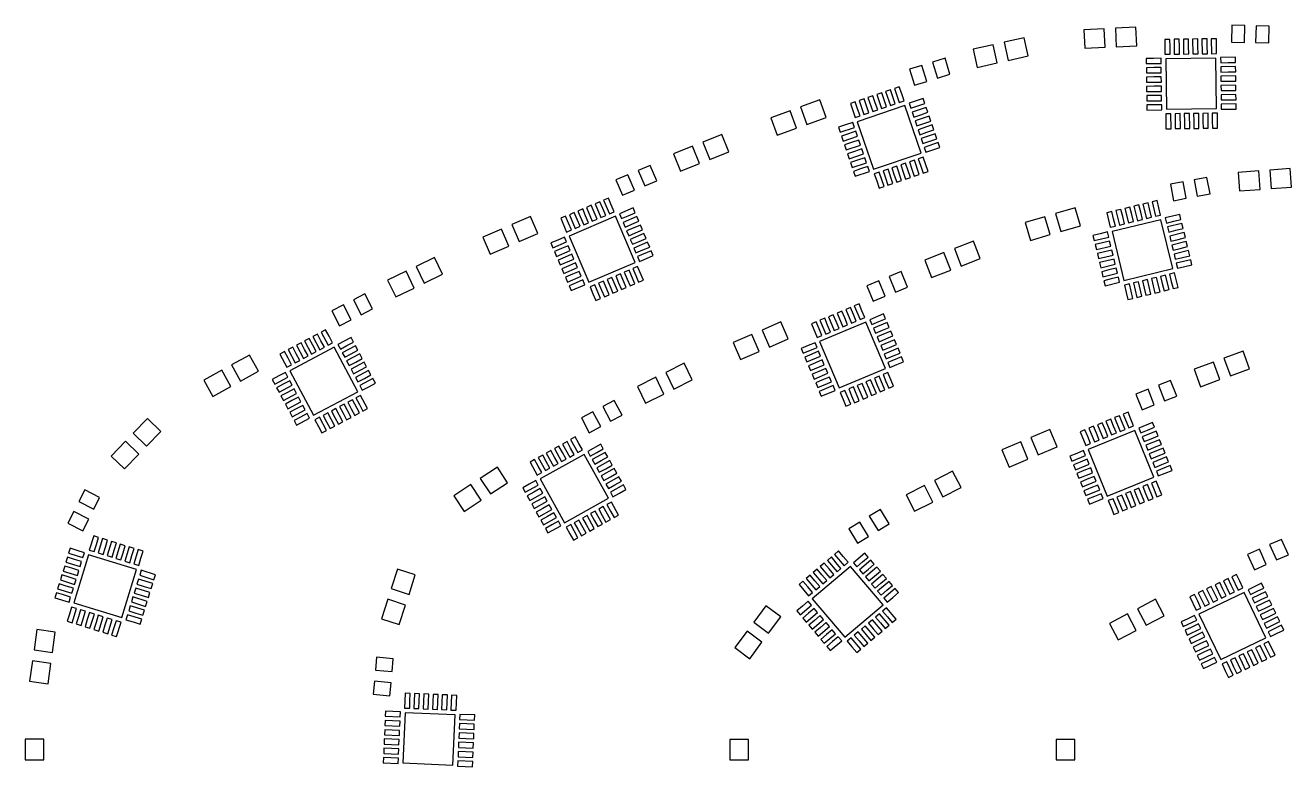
# Model space of a CAD drawing. Header units: millimetres. Extents: x -16 to 156, y 12 to 93.
# Drawn here: x -15.9 to 52.1, y 52.9 to 92.7 of the extents above; entities that cross this region are included whole.
import ezdxf

# ---------------------------------------------------------------- set-up
doc = ezdxf.new("R2010")
doc.units = ezdxf.units.MM
doc.header["$MEASUREMENT"] = 0
doc.layers.add('DXF_export_layers$bottom_solder_resist', color=18, linetype='Continuous', true_color=0x000000)

msp = doc.modelspace()

# ---------------------------------------------------------------- linework, layer by layer
at = {"layer": 'DXF_export_layers$bottom_solder_resist'}
for points in [[(42.095, 92.538), (40.996, 92.483), (41.046, 91.484), (42.145, 91.539)], [(43.793, 92.623), (42.694, 92.568), (42.744, 91.57), (43.843, 91.625)], [(49.654, 92.704), (48.954, 92.719), (48.936, 91.819), (49.636, 91.804)], [(50.954, 92.677), (50.254, 92.692), (50.235, 91.792), (50.935, 91.778)], [(37.783, 92.051), (36.71, 91.809), (36.929, 90.833), (38.002, 91.075)], [(45.634, 91.565), (45.628, 91.965), (45.348, 91.961), (45.359, 91.161), (45.639, 91.165)], [(46.133, 91.571), (46.128, 91.971), (45.848, 91.968), (45.859, 91.168), (46.139, 91.171)], [(46.633, 91.578), (46.628, 91.978), (46.348, 91.974), (46.359, 91.174), (46.639, 91.178)], [(47.133, 91.584), (47.128, 91.984), (46.848, 91.98), (46.859, 91.181), (47.138, 91.184)], [(47.633, 91.59), (47.628, 91.99), (47.348, 91.987), (47.358, 91.187), (47.638, 91.19)], [(48.133, 91.597), (48.128, 91.997), (47.848, 91.993), (47.858, 91.193), (48.138, 91.197)], [(36.124, 91.677), (35.051, 91.436), (35.271, 90.46), (36.344, 90.702)], [(32.293, 90.567), (31.624, 90.361), (31.889, 89.501), (32.558, 89.706)], [(33.536, 90.949), (32.867, 90.743), (33.131, 89.883), (33.8, 90.088)], [(44.751, 90.944), (44.351, 90.939), (44.355, 90.659), (45.155, 90.669), (45.151, 90.949)], [(44.758, 90.444), (44.358, 90.439), (44.361, 90.159), (45.161, 90.169), (45.158, 90.449)], [(48.102, 90.946), (45.402, 90.912), (45.436, 88.212), (48.136, 88.247)], [(48.755, 90.715), (49.155, 90.72), (49.151, 91), (48.351, 90.989), (48.355, 90.71)], [(48.761, 90.215), (49.161, 90.22), (49.157, 90.5), (48.357, 90.49), (48.361, 90.21)], [(44.764, 89.944), (44.364, 89.939), (44.368, 89.659), (45.168, 89.669), (45.164, 89.949)], [(48.767, 89.715), (49.167, 89.72), (49.164, 90), (48.364, 89.99), (48.367, 89.71)], [(30.258, 88.715), (30.129, 89.094), (29.864, 89.004), (30.122, 88.247), (30.387, 88.337)], [(30.731, 88.876), (30.603, 89.255), (30.338, 89.165), (30.595, 88.408), (30.86, 88.498)], [(31.205, 89.037), (31.076, 89.416), (30.811, 89.326), (31.069, 88.569), (31.334, 88.659)], [(44.77, 89.444), (44.37, 89.439), (44.374, 89.159), (45.174, 89.169), (45.17, 89.449)], [(48.774, 89.215), (49.174, 89.22), (49.17, 89.5), (48.37, 89.49), (48.374, 89.21)], [(26.799, 88.712), (25.765, 88.336), (26.107, 87.396), (27.141, 87.772)], [(28.838, 88.232), (28.709, 88.611), (28.444, 88.521), (28.702, 87.763), (28.967, 87.854)], [(31.376, 88.409), (28.82, 87.54), (29.69, 84.984), (32.246, 85.853)], [(29.311, 88.393), (29.183, 88.772), (28.917, 88.682), (29.175, 87.924), (29.44, 88.015)], [(29.785, 88.554), (29.656, 88.933), (29.391, 88.843), (29.648, 88.086), (29.914, 88.176)], [(32.069, 88.391), (32.448, 88.52), (32.357, 88.785), (31.6, 88.528), (31.69, 88.262)], [(44.777, 88.944), (44.377, 88.939), (44.38, 88.659), (45.18, 88.669), (45.177, 88.949)], [(44.783, 88.444), (44.383, 88.439), (44.387, 88.159), (45.187, 88.169), (45.183, 88.449)], [(48.78, 88.715), (49.18, 88.72), (49.176, 89), (48.377, 88.99), (48.38, 88.71)], [(48.786, 88.215), (49.186, 88.22), (49.183, 88.5), (48.383, 88.49), (48.386, 88.21)], [(25.201, 88.131), (24.168, 87.755), (24.509, 86.815), (25.543, 87.191)], [(32.23, 87.918), (32.609, 88.047), (32.518, 88.312), (31.761, 88.054), (31.851, 87.789)], [(32.391, 87.444), (32.77, 87.573), (32.679, 87.838), (31.922, 87.581), (32.012, 87.316)], [(45.404, 87.562), (45.41, 87.162), (45.689, 87.165), (45.679, 87.965), (45.399, 87.962)], [(45.904, 87.568), (45.909, 87.168), (46.189, 87.172), (46.179, 87.972), (45.899, 87.968)], [(46.404, 87.574), (46.409, 87.175), (46.689, 87.178), (46.679, 87.978), (46.399, 87.974)], [(46.904, 87.581), (46.909, 87.181), (47.189, 87.184), (47.179, 87.984), (46.899, 87.981)], [(47.404, 87.587), (47.409, 87.187), (47.689, 87.191), (47.679, 87.991), (47.399, 87.987)], [(47.904, 87.594), (47.909, 87.194), (48.189, 87.197), (48.179, 87.997), (47.899, 87.994)], [(28.192, 87.368), (27.813, 87.239), (27.903, 86.974), (28.661, 87.232), (28.571, 87.497)], [(28.353, 86.895), (27.974, 86.766), (28.064, 86.501), (28.822, 86.759), (28.732, 87.024)], [(32.552, 86.971), (32.931, 87.1), (32.84, 87.365), (32.083, 87.107), (32.173, 86.842)], [(21.536, 86.853), (20.514, 86.447), (20.884, 85.517), (21.906, 85.924)], [(28.514, 86.422), (28.135, 86.293), (28.225, 86.028), (28.983, 86.285), (28.893, 86.55)], [(32.713, 86.498), (33.092, 86.627), (33.001, 86.892), (32.244, 86.634), (32.334, 86.369)], [(32.874, 86.024), (33.253, 86.153), (33.162, 86.418), (32.405, 86.161), (32.495, 85.896)], [(19.957, 86.225), (18.935, 85.818), (19.305, 84.889), (20.327, 85.296)], [(28.675, 85.948), (28.296, 85.819), (28.386, 85.554), (29.144, 85.812), (29.054, 86.077)], [(17.689, 85.187), (17.043, 84.918), (17.389, 84.087), (18.035, 84.356)], [(28.836, 85.475), (28.457, 85.346), (28.547, 85.081), (29.305, 85.338), (29.215, 85.604)], [(28.997, 85.001), (28.618, 84.873), (28.708, 84.608), (29.466, 84.865), (29.376, 85.13)], [(30.334, 84.516), (30.463, 84.138), (30.728, 84.228), (30.471, 84.985), (30.206, 84.895)], [(30.808, 84.677), (30.937, 84.299), (31.202, 84.389), (30.944, 85.146), (30.679, 85.056)], [(31.281, 84.838), (31.41, 84.46), (31.675, 84.55), (31.417, 85.307), (31.152, 85.217)], [(31.754, 84.999), (31.883, 84.621), (32.148, 84.711), (31.891, 85.468), (31.626, 85.378)], [(32.228, 85.16), (32.357, 84.782), (32.622, 84.872), (32.364, 85.629), (32.099, 85.539)], [(52.092, 85.024), (50.995, 84.942), (51.069, 83.945), (52.166, 84.026)], [(16.489, 84.687), (15.843, 84.418), (16.189, 83.587), (16.835, 83.856)], [(29.861, 84.355), (29.99, 83.977), (30.255, 84.067), (29.997, 84.824), (29.732, 84.734)], [(46.34, 84.31), (45.652, 84.182), (45.816, 83.297), (46.504, 83.425)], [(47.618, 84.547), (46.93, 84.419), (47.094, 83.535), (47.782, 83.662)], [(50.397, 84.898), (49.3, 84.816), (49.374, 83.819), (50.471, 83.901)], [(14.674, 82.68), (14.517, 83.048), (14.26, 82.938), (14.573, 82.202), (14.831, 82.312)], [(15.134, 82.876), (14.977, 83.244), (14.72, 83.134), (15.033, 82.398), (15.291, 82.508)], [(15.594, 83.072), (15.437, 83.44), (15.18, 83.33), (15.493, 82.594), (15.751, 82.704)], [(43.571, 82.559), (43.477, 82.948), (43.205, 82.882), (43.394, 82.105), (43.666, 82.171)], [(44.057, 82.677), (43.963, 83.066), (43.691, 83), (43.88, 82.223), (44.152, 82.288)], [(44.543, 82.795), (44.449, 83.184), (44.177, 83.118), (44.365, 82.34), (44.638, 82.406)], [(45.029, 82.913), (44.935, 83.302), (44.663, 83.236), (44.851, 82.458), (45.124, 82.524)], [(11.25, 82.454), (10.242, 82.014), (10.642, 81.097), (11.65, 81.537)], [(13.294, 82.092), (13.137, 82.46), (12.88, 82.35), (13.193, 81.614), (13.451, 81.724)], [(15.812, 82.458), (13.328, 81.4), (14.387, 78.916), (16.871, 79.975)], [(13.754, 82.288), (13.597, 82.656), (13.34, 82.546), (13.653, 81.81), (13.911, 81.92)], [(14.214, 82.484), (14.057, 82.852), (13.8, 82.742), (14.113, 82.006), (14.371, 82.116)], [(16.504, 82.492), (16.872, 82.649), (16.762, 82.907), (16.026, 82.593), (16.136, 82.336)], [(16.7, 82.033), (17.068, 82.189), (16.958, 82.447), (16.222, 82.133), (16.332, 81.876)], [(38.907, 82.432), (37.851, 82.121), (38.134, 81.162), (39.189, 81.473)], [(40.537, 82.913), (39.482, 82.602), (39.765, 81.643), (40.82, 81.953)], [(42.6, 82.324), (42.505, 82.713), (42.233, 82.647), (42.422, 81.869), (42.694, 81.935)], [(45.144, 82.272), (42.52, 81.636), (43.156, 79.012), (45.78, 79.648)], [(43.086, 82.442), (42.991, 82.83), (42.719, 82.764), (42.908, 81.987), (43.18, 82.053)], [(45.832, 82.192), (46.221, 82.286), (46.155, 82.558), (45.377, 82.369), (45.443, 82.097)], [(9.692, 81.774), (8.684, 81.333), (9.084, 80.417), (10.092, 80.857)], [(16.896, 81.573), (17.264, 81.729), (17.154, 81.987), (16.418, 81.673), (16.528, 81.416)], [(41.878, 81.521), (41.49, 81.427), (41.556, 81.155), (42.333, 81.343), (42.267, 81.616)], [(45.95, 81.706), (46.338, 81.8), (46.272, 82.072), (45.495, 81.884), (45.561, 81.611)], [(46.067, 81.22), (46.456, 81.314), (46.39, 81.586), (45.613, 81.398), (45.679, 81.125)], [(12.715, 81.182), (12.347, 81.025), (12.456, 80.767), (13.192, 81.081), (13.082, 81.339)], [(17.092, 81.113), (17.46, 81.269), (17.35, 81.527), (16.614, 81.213), (16.724, 80.956)], [(17.288, 80.653), (17.656, 80.809), (17.546, 81.067), (16.81, 80.753), (16.92, 80.496)], [(35.064, 81.118), (34.038, 80.721), (34.398, 79.788), (35.424, 80.185)], [(41.996, 81.035), (41.607, 80.941), (41.673, 80.669), (42.451, 80.858), (42.385, 81.13)], [(46.185, 80.734), (46.574, 80.828), (46.508, 81.1), (45.73, 80.912), (45.796, 80.64)], [(6.088, 80.248), (5.098, 79.767), (5.535, 78.868), (6.524, 79.348)], [(12.911, 80.722), (12.543, 80.565), (12.652, 80.307), (13.388, 80.621), (13.279, 80.879)], [(13.107, 80.262), (12.739, 80.105), (12.848, 79.847), (13.584, 80.161), (13.475, 80.419)], [(17.484, 80.193), (17.852, 80.349), (17.742, 80.607), (17.006, 80.293), (17.116, 80.036)], [(33.478, 80.505), (32.452, 80.109), (32.812, 79.176), (33.839, 79.572)], [(42.114, 80.55), (41.725, 80.455), (41.791, 80.183), (42.569, 80.372), (42.503, 80.644)], [(46.303, 80.248), (46.692, 80.342), (46.626, 80.614), (45.848, 80.426), (45.914, 80.154)], [(13.303, 79.802), (12.935, 79.645), (13.044, 79.387), (13.78, 79.701), (13.671, 79.959)], [(16.445, 79.087), (16.601, 78.719), (16.859, 78.828), (16.545, 79.564), (16.288, 79.454)], [(16.905, 79.283), (17.061, 78.915), (17.319, 79.024), (17.005, 79.76), (16.748, 79.651)], [(42.232, 80.064), (41.843, 79.969), (41.909, 79.697), (42.686, 79.886), (42.62, 80.158)], [(42.35, 79.578), (41.961, 79.483), (42.027, 79.211), (42.804, 79.4), (42.738, 79.672)], [(46.421, 79.762), (46.809, 79.856), (46.743, 80.128), (45.966, 79.94), (46.032, 79.668)], [(4.558, 79.505), (3.569, 79.025), (4.006, 78.125), (4.995, 78.606)], [(13.499, 79.342), (13.131, 79.185), (13.24, 78.928), (13.976, 79.241), (13.867, 79.499)], [(13.695, 78.882), (13.327, 78.725), (13.436, 78.468), (14.172, 78.781), (14.063, 79.039)], [(15.065, 78.498), (15.222, 78.13), (15.479, 78.24), (15.165, 78.976), (14.908, 78.866)], [(15.525, 78.694), (15.682, 78.326), (15.939, 78.436), (15.625, 79.172), (15.368, 79.062)], [(15.985, 78.89), (16.142, 78.522), (16.399, 78.632), (16.085, 79.368), (15.828, 79.258)], [(29.981, 78.995), (29.333, 78.731), (29.673, 77.897), (30.321, 78.161)], [(31.185, 79.485), (30.537, 79.221), (30.877, 78.388), (31.525, 78.652)], [(42.467, 79.092), (42.079, 78.997), (42.145, 78.725), (42.922, 78.914), (42.856, 79.186)], [(43.756, 78.488), (43.85, 78.1), (44.122, 78.165), (43.934, 78.943), (43.662, 78.877)], [(44.242, 78.606), (44.336, 78.217), (44.608, 78.283), (44.42, 79.061), (44.147, 78.995)], [(44.728, 78.724), (44.822, 78.335), (45.094, 78.401), (44.905, 79.179), (44.633, 79.113)], [(45.214, 78.842), (45.308, 78.453), (45.58, 78.519), (45.391, 79.296), (45.119, 79.23)], [(45.699, 78.959), (45.794, 78.571), (46.066, 78.637), (45.877, 79.414), (45.605, 79.348)], [(2.349, 78.293), (1.727, 77.973), (2.139, 77.173), (2.761, 77.493)], [(14.605, 78.302), (14.762, 77.934), (15.019, 78.044), (14.706, 78.78), (14.448, 78.67)], [(43.27, 78.37), (43.364, 77.982), (43.636, 78.048), (43.448, 78.825), (43.176, 78.759)], [(1.193, 77.698), (0.571, 77.377), (0.984, 76.577), (1.606, 76.898)], [(28.606, 77.191), (28.451, 77.56), (28.193, 77.452), (28.502, 76.714), (28.761, 76.822)], [(29.067, 77.384), (28.913, 77.753), (28.654, 77.645), (28.964, 76.907), (29.222, 77.015)], [(27.223, 76.611), (27.068, 76.98), (26.81, 76.872), (27.119, 76.134), (27.377, 76.242)], [(27.684, 76.804), (27.529, 77.173), (27.271, 77.065), (27.58, 76.327), (27.838, 76.436)], [(28.145, 76.998), (27.99, 77.367), (27.732, 77.258), (28.041, 76.521), (28.3, 76.629)], [(29.974, 76.799), (30.343, 76.954), (30.234, 77.212), (29.497, 76.903), (29.605, 76.645)], [(0.423, 76.012), (0.235, 76.365), (-0.012, 76.234), (0.364, 75.527), (0.611, 75.659)], [(24.712, 76.785), (23.703, 76.349), (24.099, 75.431), (25.109, 75.867)], [(26.762, 76.418), (26.607, 76.787), (26.349, 76.678), (26.658, 75.941), (26.916, 76.049)], [(29.282, 76.769), (26.792, 75.726), (27.835, 73.235), (30.326, 74.279)], [(30.167, 76.338), (30.536, 76.493), (30.428, 76.751), (29.69, 76.442), (29.798, 76.184)], [(30.36, 75.877), (30.729, 76.032), (30.621, 76.29), (29.883, 75.981), (29.992, 75.723)], [(-0.901, 75.307), (-1.089, 75.661), (-1.336, 75.529), (-0.96, 74.823), (-0.713, 74.954)], [(-0.46, 75.542), (-0.648, 75.895), (-0.895, 75.764), (-0.519, 75.058), (-0.272, 75.189)], [(-0.018, 75.777), (-0.206, 76.13), (-0.453, 75.999), (-0.077, 75.293), (0.17, 75.424)], [(1.38, 75.513), (1.733, 75.701), (1.601, 75.948), (0.895, 75.572), (1.027, 75.325)], [(1.615, 75.072), (1.968, 75.26), (1.836, 75.507), (1.13, 75.131), (1.262, 74.884)], [(23.152, 76.111), (22.142, 75.675), (22.538, 74.757), (23.548, 75.193)], [(26.177, 75.511), (25.808, 75.356), (25.916, 75.098), (26.654, 75.408), (26.546, 75.666)], [(30.554, 75.416), (30.923, 75.571), (30.814, 75.829), (30.077, 75.52), (30.185, 75.261)], [(-3.861, 75.006), (-4.825, 74.476), (-4.343, 73.6), (-3.379, 74.13)], [(-1.784, 74.838), (-1.972, 75.191), (-2.219, 75.059), (-1.843, 74.353), (-1.596, 74.485)], [(-1.342, 75.073), (-1.53, 75.426), (-1.777, 75.294), (-1.402, 74.588), (-1.154, 74.719)], [(0.693, 75.42), (-1.69, 74.151), (-0.422, 71.768), (1.962, 73.036)], [(1.85, 74.63), (2.203, 74.818), (2.071, 75.065), (1.365, 74.69), (1.496, 74.442)], [(26.37, 75.05), (26.001, 74.895), (26.109, 74.637), (26.847, 74.946), (26.739, 75.205)], [(30.747, 74.955), (31.116, 75.11), (31.008, 75.368), (30.27, 75.059), (30.378, 74.8)], [(30.94, 74.494), (31.309, 74.648), (31.201, 74.907), (30.463, 74.597), (30.572, 74.339)], [(49.56, 75.209), (48.528, 74.829), (48.874, 73.891), (49.906, 74.271)], [(-5.351, 74.187), (-6.314, 73.656), (-5.832, 72.78), (-4.868, 73.31)], [(2.084, 74.189), (2.438, 74.377), (2.306, 74.624), (1.6, 74.248), (1.731, 74.001)], [(2.319, 73.747), (2.672, 73.935), (2.541, 74.183), (1.835, 73.807), (1.966, 73.56)], [(19.504, 74.562), (18.518, 74.075), (18.961, 73.178), (19.947, 73.665)], [(26.563, 74.589), (26.194, 74.434), (26.303, 74.176), (27.04, 74.485), (26.932, 74.744)], [(26.757, 74.128), (26.388, 73.973), (26.496, 73.715), (27.234, 74.024), (27.126, 74.282)], [(47.965, 74.622), (46.933, 74.242), (47.278, 73.303), (48.311, 73.683)], [(-2.283, 73.881), (-2.636, 73.693), (-2.504, 73.446), (-1.798, 73.822), (-1.93, 74.069)], [(-2.048, 73.44), (-2.401, 73.252), (-2.27, 73.005), (-1.563, 73.38), (-1.695, 73.628)], [(2.554, 73.306), (2.907, 73.494), (2.776, 73.741), (2.07, 73.365), (2.201, 73.118)], [(17.98, 73.809), (16.994, 73.322), (17.436, 72.425), (18.423, 72.912)], [(26.95, 73.667), (26.581, 73.512), (26.689, 73.254), (27.427, 73.563), (27.319, 73.821)], [(28.972, 73.007), (29.127, 72.638), (29.385, 72.747), (29.076, 73.484), (28.817, 73.376)], [(29.433, 73.201), (29.588, 72.832), (29.846, 72.94), (29.537, 73.678), (29.279, 73.569)], [(29.894, 73.394), (30.049, 73.025), (30.307, 73.133), (29.998, 73.871), (29.74, 73.763)], [(30.355, 73.587), (30.51, 73.218), (30.768, 73.327), (30.459, 74.064), (30.201, 73.956)], [(45.663, 73.641), (45.012, 73.384), (45.342, 72.547), (45.993, 72.803)], [(-1.813, 72.998), (-2.166, 72.81), (-2.035, 72.563), (-1.328, 72.939), (-1.46, 73.186)], [(-1.578, 72.557), (-1.931, 72.369), (-1.8, 72.122), (-1.093, 72.498), (-1.225, 72.745)], [(2.055, 72.349), (2.243, 71.996), (2.49, 72.128), (2.114, 72.834), (1.867, 72.703)], [(27.143, 73.206), (26.774, 73.051), (26.883, 72.793), (27.62, 73.102), (27.512, 73.36)], [(28.05, 72.621), (28.205, 72.252), (28.463, 72.36), (28.153, 73.098), (27.895, 72.989)], [(28.511, 72.814), (28.666, 72.445), (28.924, 72.553), (28.615, 73.291), (28.356, 73.183)], [(44.453, 73.164), (43.802, 72.908), (44.132, 72.07), (44.783, 72.327)], [(-1.343, 72.115), (-1.696, 71.928), (-1.565, 71.68), (-0.859, 72.056), (-0.99, 72.303)], [(0.731, 71.645), (0.919, 71.292), (1.166, 71.423), (0.79, 72.129), (0.543, 71.998)], [(1.172, 71.88), (1.36, 71.527), (1.608, 71.658), (1.232, 72.364), (0.985, 72.233)], [(1.614, 72.115), (1.802, 71.761), (2.049, 71.893), (1.673, 72.599), (1.426, 72.468)], [(15.75, 72.568), (15.133, 72.239), (15.557, 71.445), (16.174, 71.774)], [(-9.346, 71.592), (-10.111, 70.802), (-9.392, 70.107), (-8.627, 70.897)], [(-1.108, 71.674), (-1.461, 71.486), (-1.33, 71.239), (-0.624, 71.615), (-0.755, 71.862)], [(-0.152, 71.175), (0.036, 70.822), (0.283, 70.953), (-0.092, 71.66), (-0.34, 71.528)], [(0.29, 71.41), (0.478, 71.057), (0.725, 71.188), (0.349, 71.895), (0.102, 71.763)], [(14.604, 71.956), (13.986, 71.626), (14.41, 70.832), (15.027, 71.162)], [(42.599, 71.189), (42.448, 71.559), (42.189, 71.453), (42.491, 70.713), (42.75, 70.818)], [(43.062, 71.378), (42.911, 71.748), (42.651, 71.642), (42.954, 70.902), (43.213, 71.008)], [(43.525, 71.567), (43.373, 71.937), (43.114, 71.831), (43.417, 71.091), (43.676, 71.197)], [(44.426, 70.974), (44.796, 71.125), (44.691, 71.385), (43.95, 71.082), (44.056, 70.823)], [(39.167, 71.002), (38.155, 70.572), (38.546, 69.651), (39.559, 70.082)], [(41.211, 70.621), (41.059, 70.991), (40.8, 70.886), (41.103, 70.145), (41.362, 70.251)], [(43.734, 70.95), (41.234, 69.929), (42.256, 67.429), (44.755, 68.451)], [(41.673, 70.81), (41.522, 71.181), (41.263, 71.075), (41.566, 70.334), (41.825, 70.44)], [(42.136, 71), (41.985, 71.37), (41.726, 71.264), (42.028, 70.523), (42.288, 70.629)], [(44.615, 70.511), (44.986, 70.663), (44.88, 70.922), (44.139, 70.619), (44.245, 70.36)], [(-10.528, 70.371), (-11.293, 69.58), (-10.574, 68.885), (-9.809, 69.675)], [(12.972, 69.768), (12.777, 70.118), (12.532, 69.981), (12.922, 69.282), (13.166, 69.419)], [(13.408, 70.011), (13.214, 70.361), (12.969, 70.225), (13.358, 69.526), (13.603, 69.662)], [(13.845, 70.255), (13.651, 70.604), (13.406, 70.468), (13.795, 69.769), (14.04, 69.905)], [(14.811, 69.774), (15.161, 69.969), (15.024, 70.213), (14.326, 69.824), (14.462, 69.579)], [(37.603, 70.337), (36.59, 69.907), (36.981, 68.987), (37.994, 69.417)], [(44.805, 70.048), (45.175, 70.2), (45.069, 70.459), (44.328, 70.156), (44.434, 69.897)], [(11.661, 69.038), (11.467, 69.388), (11.222, 69.251), (11.611, 68.552), (11.856, 68.689)], [(12.098, 69.281), (11.903, 69.631), (11.659, 69.495), (12.048, 68.796), (12.293, 68.932)], [(14.127, 69.667), (11.768, 68.353), (13.082, 65.995), (15.44, 67.309)], [(12.535, 69.525), (12.34, 69.874), (12.096, 69.738), (12.485, 69.039), (12.729, 69.175)], [(15.055, 69.337), (15.404, 69.532), (15.268, 69.776), (14.569, 69.387), (14.705, 69.143)], [(15.298, 68.9), (15.647, 69.095), (15.511, 69.34), (14.812, 68.95), (14.948, 68.706)], [(40.618, 69.72), (40.247, 69.569), (40.353, 69.309), (41.094, 69.612), (40.988, 69.871)], [(40.807, 69.257), (40.437, 69.106), (40.542, 68.846), (41.283, 69.149), (41.177, 69.408)], [(44.994, 69.586), (45.364, 69.737), (45.258, 69.996), (44.518, 69.693), (44.623, 69.434)], [(45.183, 69.123), (45.553, 69.274), (45.447, 69.533), (44.707, 69.231), (44.813, 68.971)], [(9.466, 68.982), (8.547, 68.376), (9.098, 67.541), (10.016, 68.147)], [(15.541, 68.464), (15.891, 68.658), (15.754, 68.903), (15.055, 68.514), (15.192, 68.269)], [(33.941, 68.772), (32.961, 68.273), (33.414, 67.382), (34.395, 67.881)], [(40.996, 68.794), (40.626, 68.643), (40.732, 68.384), (41.472, 68.686), (41.366, 68.946)], [(45.372, 68.66), (45.742, 68.811), (45.636, 69.07), (44.896, 68.768), (45.002, 68.509)], [(8.046, 68.046), (7.128, 67.44), (7.679, 66.606), (8.597, 67.211)], [(11.181, 68.072), (10.831, 67.877), (10.967, 67.633), (11.666, 68.022), (11.53, 68.267)], [(15.784, 68.027), (16.134, 68.221), (15.998, 68.466), (15.299, 68.077), (15.435, 67.832)], [(16.028, 67.59), (16.377, 67.785), (16.241, 68.029), (15.542, 67.64), (15.678, 67.395)], [(32.426, 68.001), (31.446, 67.501), (31.9, 66.61), (32.88, 67.11)], [(41.185, 68.331), (40.815, 68.18), (40.921, 67.921), (41.661, 68.224), (41.555, 68.483)], [(41.374, 67.869), (41.004, 67.717), (41.11, 67.458), (41.851, 67.761), (41.745, 68.02)], [(44.316, 67.569), (44.468, 67.199), (44.727, 67.305), (44.424, 68.046), (44.165, 67.94)], [(44.779, 67.759), (44.93, 67.388), (45.19, 67.494), (44.887, 68.235), (44.628, 68.129)], [(-12.717, 67.758), (-13.035, 67.134), (-12.233, 66.726), (-11.915, 67.35)], [(11.424, 67.635), (11.074, 67.441), (11.211, 67.196), (11.91, 67.585), (11.773, 67.83)], [(11.667, 67.199), (11.318, 67.004), (11.454, 66.759), (12.153, 67.149), (12.017, 67.393)], [(41.563, 67.406), (41.193, 67.254), (41.299, 66.995), (42.04, 67.298), (41.934, 67.557)], [(42.928, 67.002), (43.079, 66.632), (43.338, 66.737), (43.036, 67.478), (42.776, 67.372)], [(43.391, 67.191), (43.542, 66.821), (43.801, 66.927), (43.498, 67.667), (43.239, 67.561)], [(43.853, 67.38), (44.005, 67.01), (44.264, 67.116), (43.961, 67.856), (43.702, 67.75)], [(11.91, 66.762), (11.561, 66.567), (11.697, 66.322), (12.396, 66.712), (12.26, 66.956)], [(14.674, 66.137), (14.868, 65.788), (15.113, 65.924), (14.723, 66.623), (14.479, 66.487)], [(15.11, 66.381), (15.305, 66.031), (15.55, 66.168), (15.16, 66.866), (14.916, 66.73)], [(15.547, 66.624), (15.742, 66.275), (15.986, 66.411), (15.597, 67.11), (15.352, 66.973)], [(30.06, 66.712), (29.465, 66.343), (29.938, 65.578), (30.533, 65.946)], [(42.465, 66.813), (42.616, 66.442), (42.875, 66.548), (42.573, 67.289), (42.314, 67.183)], [(-13.307, 66.599), (-13.625, 65.976), (-12.822, 65.567), (-12.505, 66.191)], [(12.154, 66.325), (11.804, 66.13), (11.941, 65.886), (12.639, 66.275), (12.503, 66.52)], [(12.397, 65.888), (12.048, 65.693), (12.184, 65.449), (12.883, 65.838), (12.747, 66.083)], [(13.8, 65.651), (13.995, 65.301), (14.239, 65.438), (13.85, 66.136), (13.605, 66)], [(14.237, 65.894), (14.431, 65.545), (14.676, 65.681), (14.287, 66.38), (14.042, 66.244)], [(28.954, 66.028), (28.359, 65.66), (28.832, 64.894), (29.428, 65.262)], [(-12.086, 64.825), (-11.968, 65.207), (-12.235, 65.29), (-12.472, 64.526), (-12.205, 64.443)], [(13.363, 65.407), (13.558, 65.058), (13.802, 65.194), (13.413, 65.893), (13.168, 65.757)], [(-13.117, 64.506), (-13.499, 64.624), (-13.582, 64.357), (-12.818, 64.12), (-12.735, 64.387)], [(-11.609, 64.677), (-11.49, 65.059), (-11.758, 65.142), (-11.995, 64.378), (-11.727, 64.295)], [(-11.131, 64.529), (-11.013, 64.911), (-11.28, 64.994), (-11.517, 64.23), (-11.25, 64.147)], [(-10.654, 64.381), (-10.535, 64.763), (-10.803, 64.846), (-11.039, 64.082), (-10.772, 63.999)], [(-10.176, 64.233), (-10.058, 64.615), (-10.325, 64.698), (-10.562, 63.934), (-10.294, 63.851)], [(51.628, 65.103), (50.988, 64.819), (51.353, 63.996), (51.993, 64.28)], [(-13.265, 64.028), (-13.647, 64.147), (-13.73, 63.879), (-12.966, 63.642), (-12.883, 63.91)], [(-12.508, 64.275), (-13.307, 61.696), (-10.728, 60.897), (-9.929, 63.476)], [(-9.698, 64.085), (-9.58, 64.467), (-9.847, 64.55), (-10.084, 63.786), (-9.817, 63.703)], [(27.683, 63.851), (27.424, 64.156), (27.211, 63.975), (27.728, 63.365), (27.942, 63.546)], [(28.064, 64.175), (27.805, 64.48), (27.592, 64.298), (28.109, 63.688), (28.323, 63.87)], [(29.105, 63.891), (29.41, 64.15), (29.229, 64.363), (28.619, 63.845), (28.8, 63.632)], [(29.429, 63.51), (29.734, 63.768), (29.552, 63.982), (28.942, 63.464), (29.124, 63.251)], [(50.44, 64.576), (49.8, 64.292), (50.165, 63.469), (50.805, 63.753)], [(-13.413, 63.551), (-13.795, 63.669), (-13.878, 63.402), (-13.114, 63.165), (-13.031, 63.432)], [(-9.379, 63.054), (-8.997, 62.936), (-8.914, 63.203), (-9.678, 63.44), (-9.761, 63.172)], [(4.106, 63.502), (3.766, 62.456), (4.717, 62.147), (5.057, 63.193)], [(28.454, 63.653), (26.396, 61.906), (28.143, 59.847), (30.201, 61.595)], [(26.92, 63.204), (26.662, 63.509), (26.448, 63.328), (26.966, 62.718), (27.179, 62.899)], [(27.302, 63.527), (27.043, 63.832), (26.829, 63.651), (27.347, 63.041), (27.561, 63.223)], [(29.752, 63.128), (30.057, 63.387), (29.876, 63.601), (29.266, 63.083), (29.447, 62.87)], [(-13.709, 62.595), (-14.091, 62.714), (-14.174, 62.446), (-13.41, 62.21), (-13.327, 62.477)], [(-13.561, 63.073), (-13.943, 63.191), (-14.026, 62.924), (-13.262, 62.687), (-13.179, 62.955)], [(-9.527, 62.576), (-9.145, 62.458), (-9.062, 62.725), (-9.826, 62.962), (-9.909, 62.695)], [(26.158, 62.557), (25.899, 62.862), (25.686, 62.681), (26.203, 62.071), (26.417, 62.252)], [(26.539, 62.88), (26.28, 63.185), (26.067, 63.004), (26.585, 62.394), (26.798, 62.575)], [(30.076, 62.747), (30.381, 63.006), (30.199, 63.22), (29.59, 62.702), (29.771, 62.488)], [(30.399, 62.366), (30.704, 62.625), (30.523, 62.838), (29.913, 62.321), (30.094, 62.107)], [(48.025, 62.207), (47.852, 62.568), (47.6, 62.447), (47.946, 61.726), (48.198, 61.847)], [(48.476, 62.423), (48.303, 62.784), (48.051, 62.663), (48.396, 61.942), (48.649, 62.063)], [(48.927, 62.639), (48.754, 63), (48.502, 62.879), (48.847, 62.158), (49.1, 62.279)], [(49.378, 62.855), (49.205, 63.216), (48.953, 63.095), (49.298, 62.374), (49.551, 62.495)], [(50.313, 62.316), (50.673, 62.489), (50.552, 62.742), (49.831, 62.396), (49.952, 62.143)], [(-13.857, 62.118), (-14.239, 62.236), (-14.322, 61.969), (-13.558, 61.732), (-13.475, 61.999)], [(-9.823, 61.621), (-9.441, 61.503), (-9.358, 61.77), (-10.123, 62.007), (-10.205, 61.74)], [(-9.675, 62.099), (-9.293, 61.98), (-9.21, 62.248), (-9.974, 62.485), (-10.057, 62.217)], [(3.58, 61.885), (3.241, 60.839), (4.192, 60.53), (4.532, 61.576)], [(30.723, 61.985), (31.028, 62.244), (30.847, 62.457), (30.237, 61.939), (30.418, 61.726)], [(44.853, 61.889), (43.878, 61.38), (44.341, 60.494), (45.316, 61.003)], [(47.123, 61.775), (46.951, 62.136), (46.698, 62.015), (47.044, 61.294), (47.296, 61.415)], [(47.574, 61.991), (47.401, 62.352), (47.149, 62.231), (47.495, 61.51), (47.747, 61.631)], [(49.623, 62.252), (47.188, 61.085), (48.354, 58.65), (50.789, 59.817)], [(50.529, 61.865), (50.889, 62.038), (50.768, 62.291), (50.047, 61.945), (50.168, 61.692)], [(-13.538, 61.087), (-13.656, 60.705), (-13.389, 60.622), (-13.152, 61.386), (-13.42, 61.469)], [(-13.06, 60.939), (-13.179, 60.557), (-12.911, 60.474), (-12.675, 61.238), (-12.942, 61.321)], [(-9.971, 61.144), (-9.589, 61.025), (-9.506, 61.293), (-10.271, 61.53), (-10.353, 61.262)], [(23.904, 61.538), (23.247, 60.655), (24.049, 60.058), (24.706, 60.941)], [(25.874, 61.516), (25.569, 61.257), (25.751, 61.043), (26.36, 61.561), (26.179, 61.775)], [(26.198, 61.135), (25.893, 60.876), (26.074, 60.662), (26.684, 61.18), (26.503, 61.393)], [(30.439, 60.944), (30.698, 60.639), (30.911, 60.82), (30.394, 61.43), (30.18, 61.249)], [(50.745, 61.414), (51.105, 61.587), (50.984, 61.84), (50.263, 61.494), (50.384, 61.242)], [(50.961, 60.963), (51.321, 61.136), (51.2, 61.389), (50.479, 61.043), (50.6, 60.791)], [(-12.583, 60.791), (-12.701, 60.409), (-12.434, 60.326), (-12.197, 61.09), (-12.464, 61.173)], [(-12.105, 60.643), (-12.224, 60.261), (-11.956, 60.178), (-11.719, 60.942), (-11.987, 61.025)], [(-11.628, 60.495), (-11.746, 60.113), (-11.479, 60.03), (-11.242, 60.794), (-11.509, 60.877)], [(-11.15, 60.347), (-11.269, 59.965), (-11.001, 59.882), (-10.764, 60.646), (-11.032, 60.729)], [(-10.119, 60.666), (-9.737, 60.548), (-9.654, 60.815), (-10.419, 61.052), (-10.501, 60.785)], [(26.521, 60.753), (26.216, 60.495), (26.398, 60.281), (27.008, 60.799), (26.826, 61.012)], [(26.845, 60.372), (26.54, 60.113), (26.721, 59.9), (27.331, 60.418), (27.15, 60.631)], [(29.677, 60.297), (29.936, 59.992), (30.149, 60.173), (29.631, 60.783), (29.418, 60.602)], [(30.058, 60.62), (30.317, 60.315), (30.53, 60.497), (30.013, 61.106), (29.799, 60.925)], [(43.346, 61.102), (42.371, 60.592), (42.835, 59.706), (43.81, 60.216)], [(46.584, 60.841), (46.223, 60.668), (46.344, 60.415), (47.066, 60.761), (46.945, 61.013)], [(46.8, 60.39), (46.439, 60.217), (46.56, 59.964), (47.282, 60.31), (47.161, 60.563)], [(51.177, 60.512), (51.537, 60.685), (51.416, 60.938), (50.695, 60.592), (50.816, 60.34)], [(-15.29, 60.261), (-15.442, 59.171), (-14.452, 59.033), (-14.299, 60.122)], [(22.889, 60.174), (22.232, 59.292), (23.034, 58.694), (23.691, 59.577)], [(27.169, 59.991), (26.864, 59.732), (27.045, 59.519), (27.655, 60.036), (27.474, 60.25)], [(27.492, 59.61), (27.187, 59.351), (27.368, 59.138), (27.978, 59.655), (27.797, 59.869)], [(28.914, 59.65), (29.173, 59.345), (29.387, 59.526), (28.869, 60.136), (28.655, 59.955)], [(29.296, 59.973), (29.554, 59.668), (29.768, 59.849), (29.25, 60.459), (29.037, 60.278)], [(47.016, 59.939), (46.656, 59.766), (46.776, 59.513), (47.498, 59.859), (47.377, 60.112)], [(51.393, 60.062), (51.753, 60.234), (51.632, 60.487), (50.911, 60.141), (51.032, 59.889)], [(28.533, 59.326), (28.792, 59.021), (29.005, 59.202), (28.488, 59.812), (28.274, 59.631)], [(47.232, 59.488), (46.872, 59.315), (46.992, 59.063), (47.714, 59.408), (47.593, 59.661)], [(47.448, 59.037), (47.088, 58.864), (47.208, 58.612), (47.93, 58.957), (47.809, 59.21)], [(49.952, 58.695), (50.125, 58.334), (50.377, 58.455), (50.031, 59.177), (49.779, 59.056)], [(50.403, 58.911), (50.575, 58.55), (50.828, 58.671), (50.482, 59.393), (50.23, 59.272)], [(50.854, 59.127), (51.026, 58.766), (51.279, 58.887), (50.933, 59.609), (50.681, 59.488)], [(-15.526, 58.577), (-15.678, 57.488), (-14.688, 57.349), (-14.535, 58.438)], [(2.97, 58.772), (2.909, 58.074), (3.805, 57.996), (3.866, 58.693)], [(47.664, 58.586), (47.304, 58.413), (47.425, 58.161), (48.146, 58.506), (48.025, 58.759)], [(48.599, 58.047), (48.772, 57.686), (49.024, 57.807), (48.679, 58.529), (48.426, 58.408)], [(49.05, 58.263), (49.223, 57.902), (49.475, 58.023), (49.13, 58.745), (48.877, 58.624)], [(49.501, 58.479), (49.674, 58.118), (49.926, 58.239), (49.58, 58.961), (49.328, 58.84)], [(2.856, 57.477), (2.795, 56.779), (3.691, 56.701), (3.753, 57.398)], [(4.77, 56.431), (4.788, 56.83), (4.508, 56.842), (4.473, 56.043), (4.753, 56.031)], [(5.27, 56.409), (5.287, 56.808), (5.008, 56.821), (4.973, 56.021), (5.253, 56.009)], [(5.769, 56.387), (5.787, 56.787), (5.507, 56.799), (5.472, 56), (5.752, 55.987)], [(6.269, 56.365), (6.286, 56.765), (6.007, 56.777), (5.972, 55.978), (6.252, 55.966)], [(6.769, 56.343), (6.786, 56.743), (6.506, 56.755), (6.471, 55.956), (6.751, 55.944)], [(7.268, 56.322), (7.285, 56.721), (7.006, 56.734), (6.971, 55.934), (7.251, 55.922)], [(3.855, 55.86), (3.455, 55.877), (3.443, 55.598), (4.242, 55.563), (4.254, 55.842)], [(4.502, 55.792), (4.385, 53.094), (7.082, 52.977), (7.2, 55.674)], [(3.833, 55.36), (3.433, 55.378), (3.421, 55.098), (4.22, 55.063), (4.233, 55.343)], [(7.817, 54.906), (8.217, 54.889), (8.229, 55.169), (7.43, 55.204), (7.417, 54.924)], [(7.839, 55.406), (8.238, 55.389), (8.251, 55.668), (7.451, 55.703), (7.439, 55.423)], [(3.811, 54.861), (3.412, 54.878), (3.399, 54.598), (4.199, 54.564), (4.211, 54.843)], [(7.795, 54.407), (8.195, 54.39), (8.207, 54.669), (7.408, 54.704), (7.396, 54.424)], [(-15.913, 54.361), (-15.913, 53.261), (-14.913, 53.261), (-14.913, 54.361)], [(3.768, 53.862), (3.368, 53.879), (3.356, 53.599), (4.155, 53.565), (4.167, 53.844)], [(3.789, 54.361), (3.39, 54.379), (3.378, 54.099), (4.177, 54.064), (4.189, 54.344)], [(7.752, 53.408), (8.151, 53.39), (8.163, 53.67), (7.364, 53.705), (7.352, 53.425)], [(7.773, 53.907), (8.173, 53.89), (8.185, 54.17), (7.386, 54.205), (7.374, 53.925)], [(21.973, 54.36), (21.973, 53.26), (22.973, 53.26), (22.973, 54.36)], [(39.513, 54.36), (39.513, 53.26), (40.513, 53.26), (40.513, 54.36)], [(3.746, 53.362), (3.346, 53.38), (3.334, 53.1), (4.133, 53.065), (4.145, 53.345)], [(7.73, 52.908), (8.129, 52.891), (8.142, 53.171), (7.342, 53.206), (7.33, 52.926)]]:
    msp.add_lwpolyline(points, close=True, dxfattribs=at)

doc.saveas('drawing.dxf')
